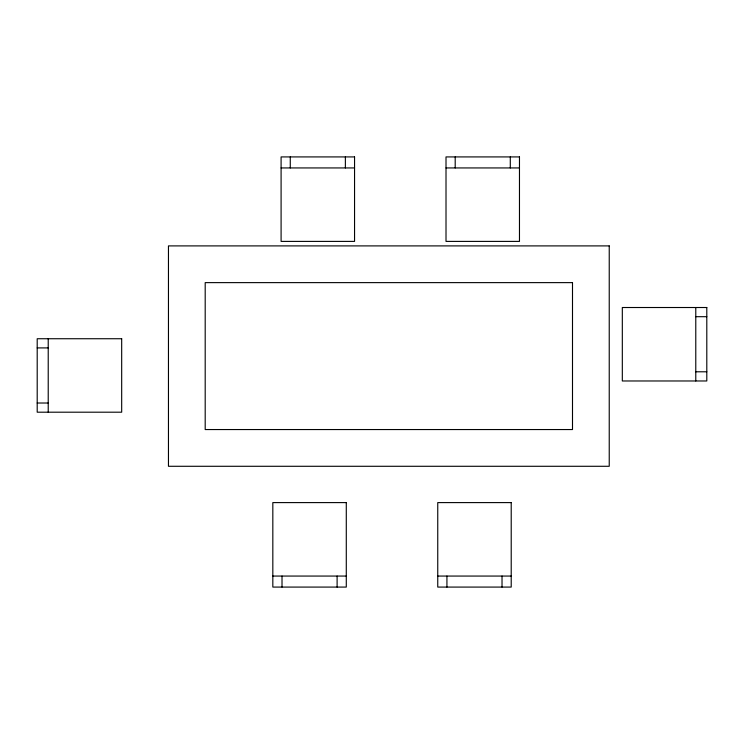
<?xml version="1.0" encoding="UTF-8"?>
<svg xmlns="http://www.w3.org/2000/svg" width="744" height="744" viewBox="0 0 744 744"><rect width="100%" height="100%" fill="white"/><g stroke="black" fill="none" stroke-linecap="round" stroke-linejoin="round"><path stroke-width="1.12" d="M281.093 167.939L354.553 167.939M446.009 167.939L519.47 167.939M695.779 316.693L706.8 316.693M37.2 347.913L48.221 347.913M695.779 371.786L706.8 371.786M37.2 403.016L48.221 403.016M272.825 576.061L346.286 576.061M437.751 576.061L511.212 576.061M695.779 307.514L695.779 380.974M510.291 156.919L510.291 167.939M502.023 576.061L502.023 587.081M455.198 156.919L455.198 167.939M446.93 576.061L446.93 587.081M345.374 156.919L345.374 167.939M337.106 576.061L337.106 587.081M290.272 156.919L290.272 167.939M282.013 576.061L282.013 587.081M48.221 338.734L48.221 412.195M354.553 156.919L281.093 156.919L281.093 241.4L354.553 241.4L354.553 156.919M519.47 156.919L446.009 156.919L446.009 241.4L519.47 241.4L519.47 156.919M609.234 245.901L168.46 245.901L168.46 466.283L609.234 466.283L609.234 245.901M572.499 282.627L205.195 282.627L205.195 429.548L572.499 429.548L572.499 282.627M706.8 307.514L622.319 307.514L622.319 380.974L706.8 380.974L706.8 307.514M121.681 338.734L37.2 338.734L37.2 412.195L121.681 412.195L121.681 338.734M346.286 502.6L272.825 502.6L272.825 587.081L346.286 587.081L346.286 502.6M511.212 502.6L437.751 502.6L437.751 587.081L511.212 587.081L511.212 502.6"/></g></svg>
